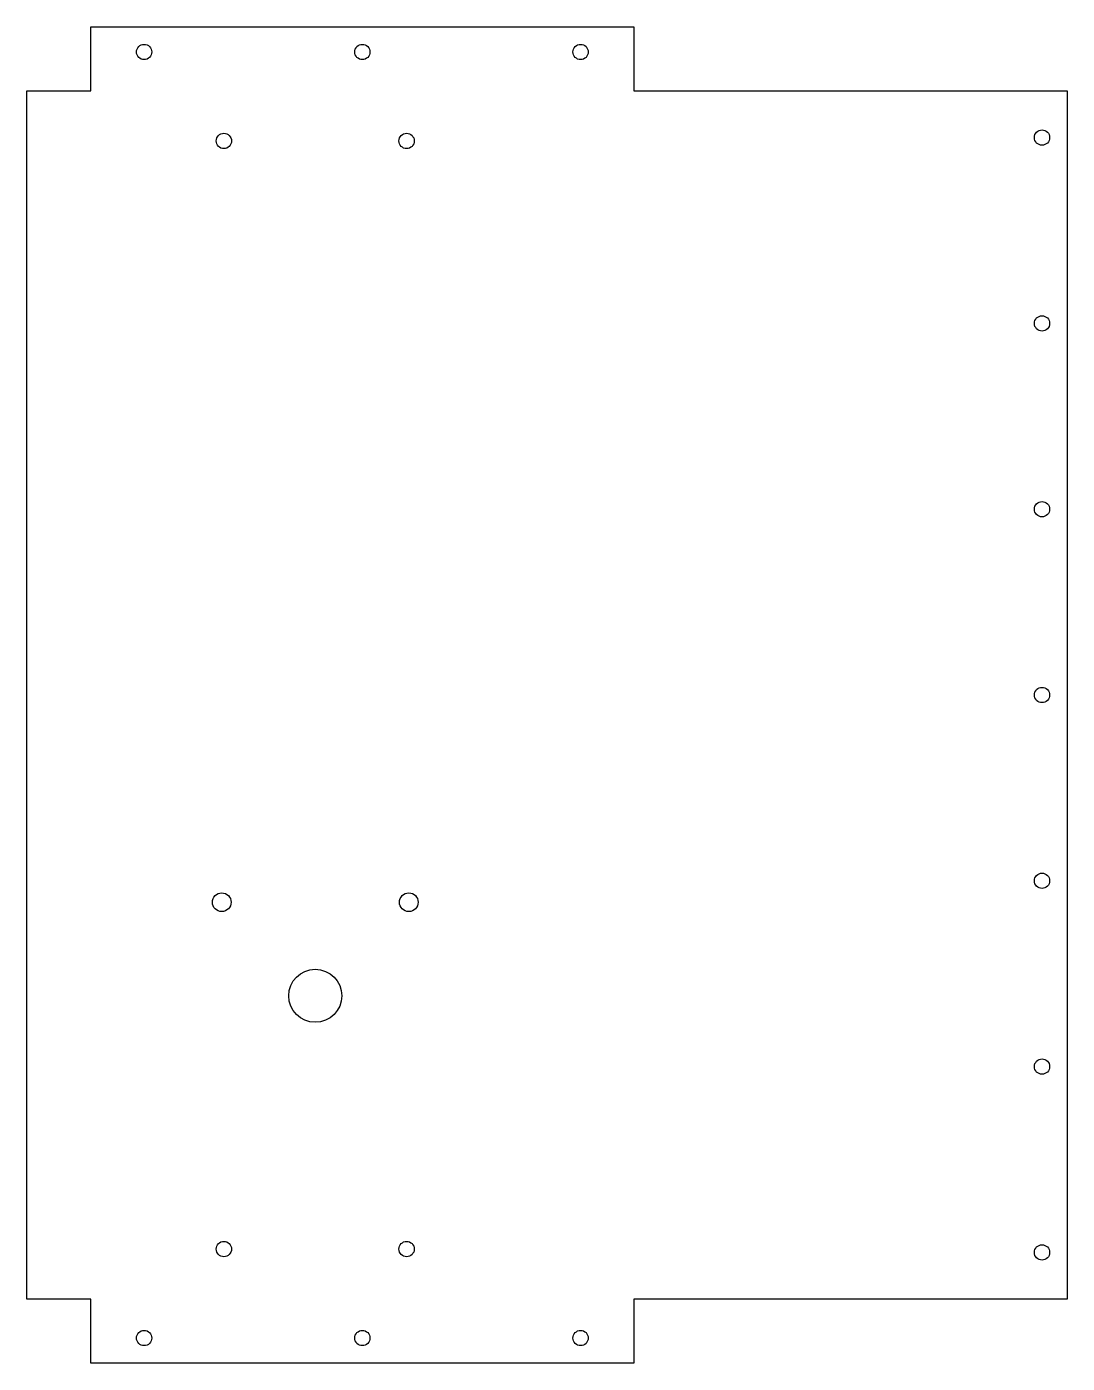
# Model space of a CAD drawing. Header units: metres. Extents: x 0 to 334, y -408 to 21.
import ezdxf

# ---------------------------------------------------------------- set-up
doc = ezdxf.new("R2010")
doc.units = ezdxf.units.M

msp = doc.modelspace()

# ---------------------------------------------------------------- linework, layer by layer
for p, q in [((20.56, 0), (20.56, 20.56)), ((20.56, 20.56), (194.72, 20.56)), ((194.72, 20.56), (194.72, 0)), ((0, 0), (20.56, 0)), ((0, -387.56), (0, 0)), ((194.72, 0), (333.72, 0)), ((333.72, 0), (333.72, -387.56)), ((20.56, -387.56), (0, -387.56)), ((20.56, -408.12), (20.56, -387.56)), ((333.72, -387.56), (194.72, -387.56)), ((194.72, -387.56), (194.72, -408.12)), ((194.72, -408.12), (20.56, -408.12))]:
    msp.add_line(p, q)
for centre, radius in [((37.64, 12.46), 2.45), ((107.64, 12.46), 2.45), ((177.64, 12.46), 2.45), ((325.62, -15), 2.45), ((63.24, -16.08), 2.45), ((121.84, -16.08), 2.45), ((325.62, -74.59), 2.45), ((325.62, -134.19), 2.45), ((325.62, -193.78), 2.45), ((325.62, -253.37), 2.45), ((62.54, -260.25), 3), ((122.54, -260.25), 3), ((92.54, -290.25), 8.5), ((325.62, -312.97), 2.45), ((63.24, -371.48), 2.45), ((121.84, -371.48), 2.45), ((325.62, -372.56), 2.45), ((37.64, -400.02), 2.45), ((107.64, -400.02), 2.45), ((177.64, -400.02), 2.45)]:
    msp.add_circle(centre, radius)

doc.saveas('drawing.dxf')
